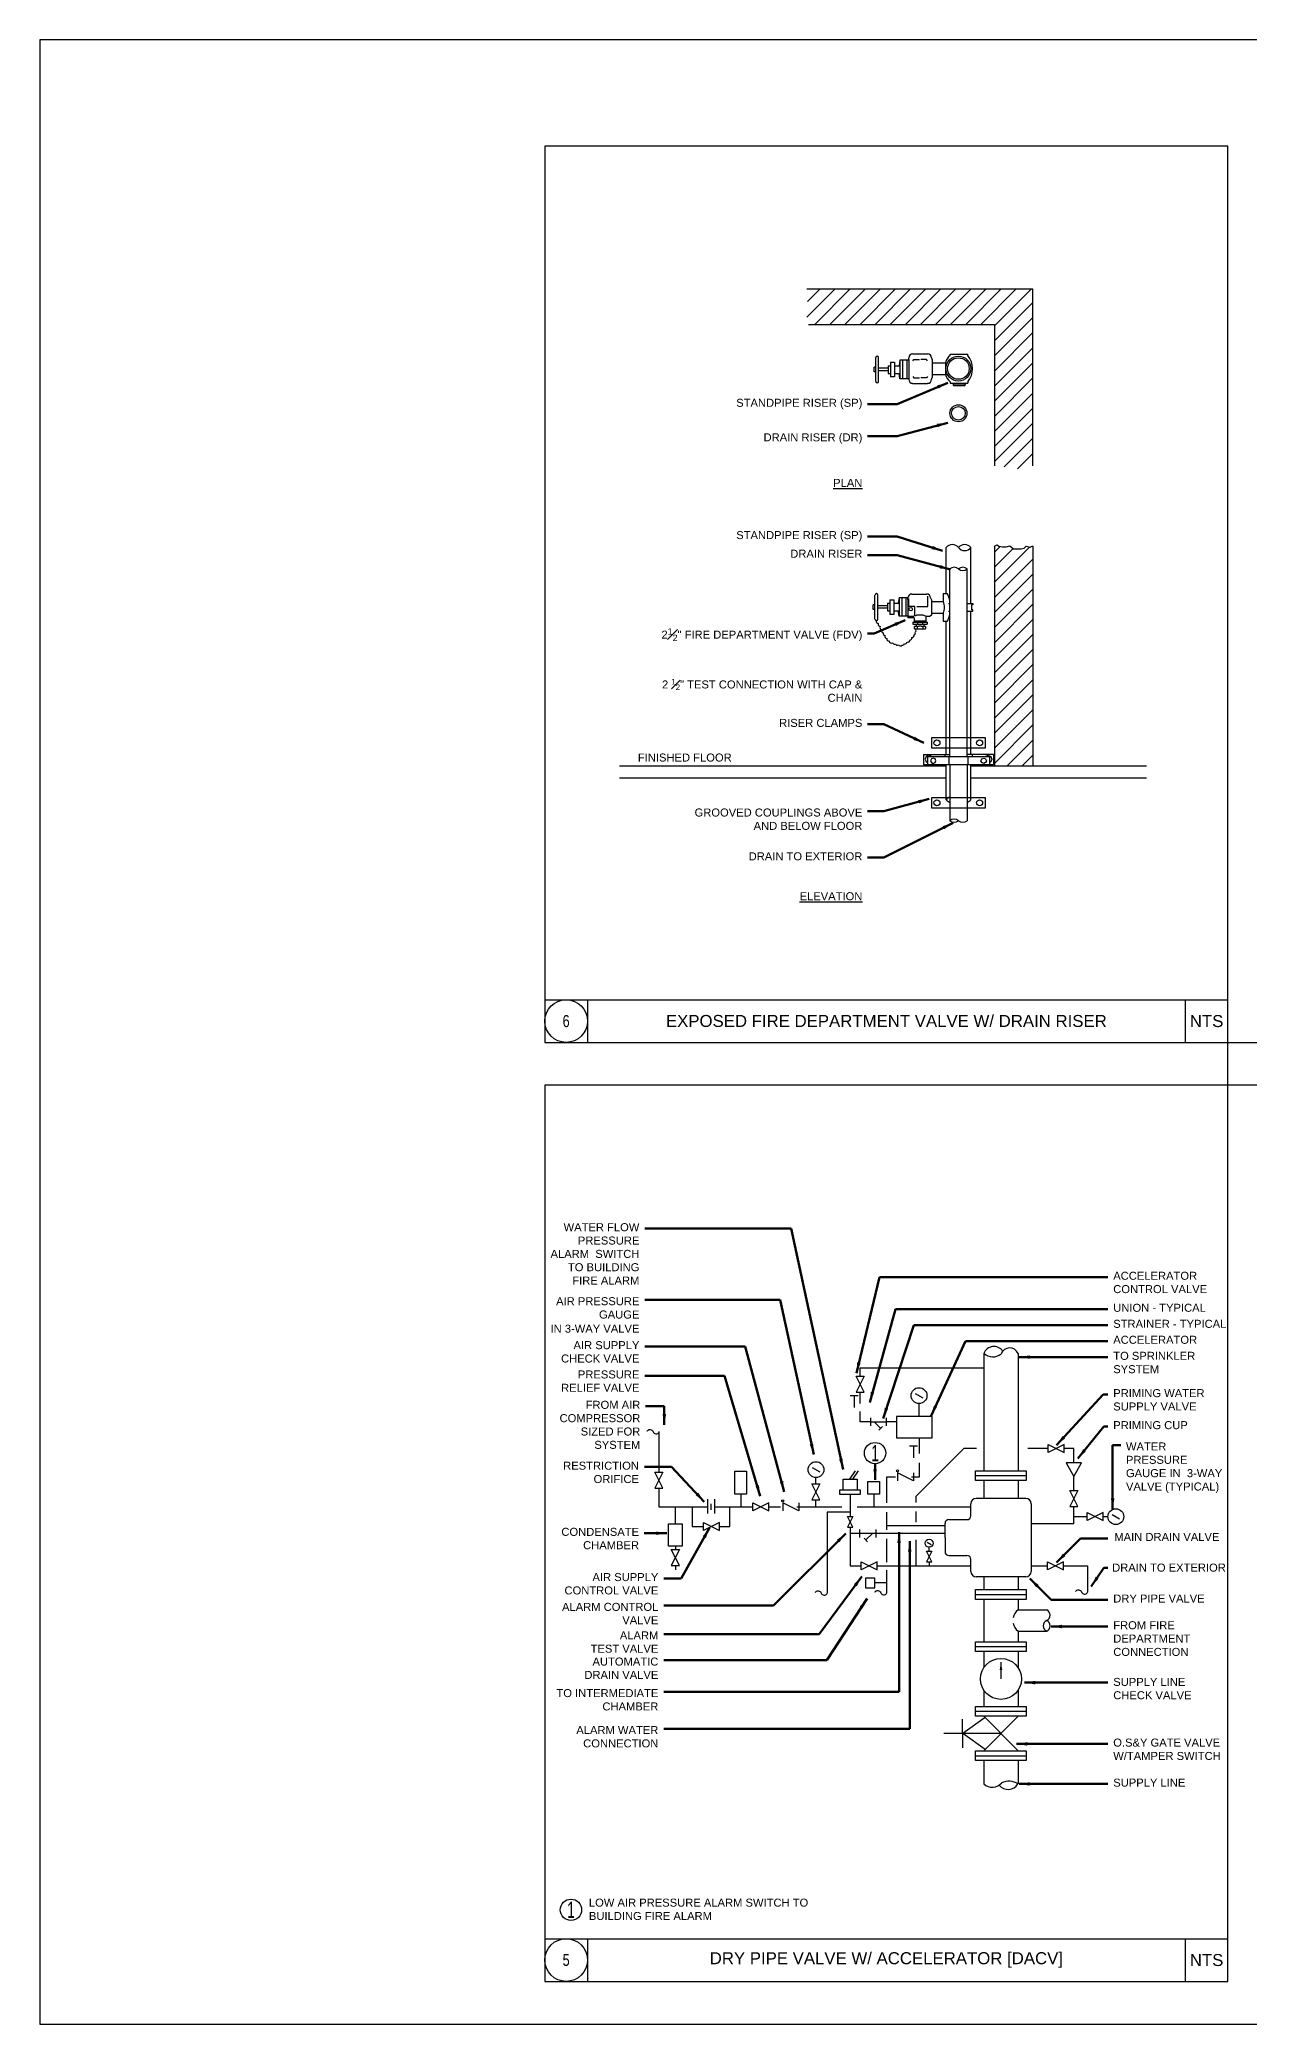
# Model space of a CAD drawing. Extents: x 2014.8 to 2046.4, y 1461.6 to 1484.9.
# Drawn here: x 2014.81 to 2028.98, y 1461.6 to 1484.85 of the extents above; entities that cross this region are included whole.
import ezdxf
from ezdxf.enums import TextEntityAlignment as Align

# ---------------------------------------------------------------- set-up
doc = ezdxf.new("R2010")
doc.units = 0
doc.header["$LTSCALE"] = 0.375
doc.header["$MEASUREMENT"] = 0
for name, color, linetype in [('G-ANNO-TEXT', 70, 'Continuous'), ('G-DETL', 12, 'Continuous'), ('G-DETL @ 1', 12, 'Continuous'), ('G-DETL-BORD', 1, 'Continuous')]:
    doc.layers.add(name, color=color, linetype=linetype)
doc.styles.add('Arial', font='arial.ttf')
doc.styles.add('Arial Narrow', font='ARIALN.TTF')
doc.dimstyles.new('RWS-ANNOTATIVE', dxfattribs={"dimscale": 0, "dimtxt": 0.09375, "dimasz": 0.125, "dimexe": 0.0625, "dimexo": 0.0625, "dimgap": 0.09375, "dimtad": 1, "dimdec": 4, "dimzin": 3, "dimdsep": 46, "dimlunit": 4, "dimtxsty": 'Arial', "dimblk": 'OBLIQUE', "dimcen": 0.09375, "dimdle": 0.0625, "dimclrd": 256, "dimclre": 256, "dimclrt": 256, "dimadec": 4, "dimazin": 0, "dimtfac": 0.8, "dimtdec": 4, "dimtix": 1, "dimtofl": 0, "dimtmove": 1, "dimatfit": 0, "dimfxl": 1, "dimfrac": 1, "dimtolj": 1, "dimtzin": 0, "dimlwd": -1, "dimlwe": -1, "dimarcsym": 0})

# ---------------------------------------------------------------- blocks, each defined once
blk = doc.blocks.new('ARW2')
blk.add_solid([(0.09, -0.015), (0.09, 0.015), (0, 0)])
blk = doc.blocks.new('_Oblique')
at = {"color": 0, "linetype": 'ByBlock', "lineweight": -2}
blk.add_line((-0.5, -0.5), (0.5, 0.5), dxfattribs=at)
blk = doc.blocks.new('*U74')
blk.add_circle((0, 0.123), 0.0625)
at = {"style": 'Arial'}
blk.add_attdef('X', text='', height=0.0781, dxfattribs=at).set_placement((0, 0.123), align=Align.MIDDLE_CENTER)
at = {"style": 'Arial', "flags": 5}
blk.add_attdef('XXX', (0.101, 0.048), '', height=0.0781, dxfattribs=at)
blk = doc.blocks.new('*U76')
at = {"linetype": 'Continuous'}
blk.add_lwpolyline([(-0.03125, 0.0625), (0.03125, 0.0625), (-0.03125, -0.0625), (0.03125, -0.0625), (-0.03125, 0.0625)], dxfattribs=at)
blk = doc.blocks.new('*U77')
at = {"linetype": 'Continuous'}
blk.add_lwpolyline([(-0.0625, -0.03125), (-0.0625, 0.03125), (0.0625, -0.03125), (0.0625, 0.03125), (-0.0625, -0.03125)], dxfattribs=at)
blk = doc.blocks.new('CHECK VALVE')
blk.add_lwpolyline([(0.125, 0.062, 0, 0.0179, 0), (0.071, 0.062, 0, 0, 0), (0.067, 0.062, 0, 0, 0), (0, 0.062, 0, 0, 0)], format="xyseb")
blk.add_lwpolyline([(0.125, 0.031), (0.125, -0.031), (0, 0.031), (0, -0.031)])
blk.add_circle((0, 0.047), 0.00781)
blk = doc.blocks.new('*U79')
for p, q in [((-0.062, 0.031), (-0.062, -0.031)), ((-0.062, 0), (0.062, 0)), ((-0.035, 0), (0.016, -0.05)), ((0.062, -0.031), (0.062, 0.031)), ((0.003, -0.064), (0.03, -0.037))]:
    blk.add_line(p, q)
blk = doc.blocks.new('PIPE-PLAN')
at = {"color": 0}
for p, q in [((-0.09375, -0.03125), (-0.09375, 0.03125)), ((-0.09375, 0), (0, 0))]:
    blk.add_line(p, q, dxfattribs=at)
blk = doc.blocks.new('*U81')
blk.add_line((-0.044, 0.026), (0.044, -0.026))
blk.add_circle((0, 0), 0.0928)
blk.add_solid([(-0.008, -0.004), (-0.001, 0.009), (-0.044, 0.026)])
blk = doc.blocks.new('continuation')
blk.add_lwpolyline([(-0.003, -0.035, -0.625102), (0, 0, 0.625102), (0.003, 0.035)], format="xyb")

msp = doc.modelspace()

# ---------------------------------------------------------------- hatches: boundary and pattern name
at = {"layer": 'G-DETL'}
h = msp.add_hatch(dxfattribs=at)
h.set_pattern_fill('ANSI31')
h.set_pattern_definition([(45, (2020.72807, 1473.58144), (-0.0883883, 0.0883883), [])])
h.paths.add_polyline_path([(2026.444, 1481.928), (2023.796, 1481.928), (2023.794, 1481.895), (2023.819, 1481.835), (2023.793, 1481.79), (2023.839, 1481.773), (2023.839, 1481.711), (2023.793, 1481.666), (2023.793, 1481.603), (2023.817, 1481.557), (2023.817, 1481.516), (2025.994, 1481.516), (2025.994, 1479.857), (2026.026, 1479.871), (2026.047, 1479.857), (2026.089, 1479.846), (2026.13, 1479.846), (2026.175, 1479.858), (2026.218, 1479.824), (2026.306, 1479.824), (2026.341, 1479.833), (2026.364, 1479.856), (2026.413, 1479.838), (2026.442, 1479.846), (2026.444, 1479.857)])
h.paths.add_polyline_path([(2026.444, 1478.919), (2026.436, 1478.919), (2026.413, 1478.907), (2026.364, 1478.918), (2026.341, 1478.895), (2026.306, 1478.886), (2026.218, 1478.886), (2026.175, 1478.92), (2026.13, 1478.908), (2026.089, 1478.908), (2026.047, 1478.919), (2026.026, 1478.932), (2025.994, 1478.919), (2025.994, 1476.343), (2026.444, 1476.343)])

# ---------------------------------------------------------------- linework, layer by layer
at = {"layer": 'DEFPOINTS'}
for points in [[(2014.814, 1461.601), (2046.439, 1461.601), (2046.439, 1484.851), (2014.814, 1484.851)], [(2029.228, 1472.604), (2028.728, 1472.604), (2028.728, 1473.104), (2029.228, 1473.104)]]:
    msp.add_lwpolyline(points, close=True, dxfattribs=at)
msp.add_lwpolyline([(2025.994, 1478.919), (2026.026, 1478.932), (2026.047, 1478.919), (2026.089, 1478.908), (2026.13, 1478.908), (2026.175, 1478.92), (2026.218, 1478.886), (2026.306, 1478.886), (2026.341, 1478.895), (2026.364, 1478.918), (2026.413, 1478.907), (2026.436, 1478.919), (2026.444, 1478.919)], dxfattribs=at)
at = {"layer": 'G-DETL'}
for p, q in [((2026.444, 1481.928), (2023.796, 1481.928)), ((2026.444, 1479.857), (2026.444, 1481.928)), ((2023.817, 1481.516), (2025.994, 1481.516)), ((2025.994, 1481.516), (2025.994, 1479.857)), ((2024.605, 1480.846), (2024.605, 1481.127)), ((2024.638, 1480.846), (2024.638, 1481.127)), ((2024.75, 1481.031), (2024.75, 1480.941)), ((2024.75, 1481.031), (2024.777, 1481.031)), ((2024.777, 1481.072), (2024.824, 1481.072)), ((2024.777, 1481.072), (2024.777, 1480.901)), ((2024.824, 1481.072), (2024.824, 1480.901)), ((2024.824, 1481.031), (2024.887, 1481.031)), ((2024.887, 1481.097), (2024.877, 1481.031)), ((2024.989, 1481.097), (2024.887, 1481.097)), ((2024.887, 1481.097), (2024.887, 1480.879)), ((2024.919, 1481.097), (2024.919, 1480.879)), ((2024.966, 1481.097), (2024.966, 1480.879)), ((2024.99, 1481.106), (2024.99, 1481.124)), ((2024.99, 1481.106), (2024.99, 1480.871)), ((2025.036, 1481.17), (2025.211, 1481.17)), ((2025.039, 1481.09), (2025.048, 1481.106)), ((2025.048, 1481.106), (2025.117, 1481.106)), ((2025.199, 1481.106), (2025.131, 1481.106)), ((2025.209, 1481.09), (2025.199, 1481.106)), ((2025.257, 1481.124), (2025.265, 1481.102)), ((2025.265, 1481.102), (2025.265, 1480.893)), ((2025.265, 1481.065), (2025.419, 1481.065)), ((2025.419, 1481.065), (2025.419, 1480.93)), ((2025.476, 1481.152), (2025.476, 1481.167)), ((2025.476, 1481.167), (2025.682, 1481.167)), ((2025.682, 1481.152), (2025.682, 1481.167)), ((2024.605, 1481.014), (2024.585, 1481.014)), ((2024.585, 1480.96), (2024.585, 1481.014)), ((2024.605, 1480.96), (2024.585, 1480.96)), ((2024.75, 1481.001), (2024.638, 1481.001)), ((2024.75, 1480.972), (2024.638, 1480.972)), ((2024.75, 1480.941), (2024.777, 1480.941)), ((2024.824, 1480.901), (2024.777, 1480.901)), ((2024.824, 1480.941), (2024.887, 1480.941)), ((2024.887, 1480.879), (2024.877, 1480.941)), ((2024.989, 1480.879), (2024.887, 1480.879)), ((2025.036, 1480.825), (2025.211, 1480.825)), ((2025.039, 1480.905), (2025.048, 1480.889)), ((2025.048, 1480.889), (2025.117, 1480.889)), ((2025.199, 1480.889), (2025.131, 1480.889)), ((2025.209, 1480.905), (2025.199, 1480.889)), ((2025.257, 1480.871), (2025.265, 1480.893)), ((2025.265, 1480.93), (2025.419, 1480.93)), ((2025.476, 1480.843), (2025.476, 1480.828)), ((2025.476, 1480.828), (2025.682, 1480.828)), ((2025.66, 1480.814), (2025.505, 1480.814)), ((2025.514, 1480.8), (2025.514, 1480.828)), ((2025.514, 1480.8), (2025.652, 1480.8)), ((2025.652, 1480.8), (2025.652, 1480.828)), ((2025.682, 1480.843), (2025.682, 1480.828)), ((2025.428, 1478.361), (2025.428, 1478.9)), ((2025.717, 1478.245), (2025.717, 1478.9)), ((2025.994, 1478.919), (2025.994, 1476.343)), ((2026.444, 1478.919), (2026.444, 1476.343)), ((2025.472, 1476.449), (2025.472, 1478.651)), ((2025.673, 1476.449), (2025.673, 1478.651)), ((2024.595, 1478.064), (2024.595, 1478.345)), ((2024.629, 1478.064), (2024.629, 1478.345)), ((2024.74, 1478.249), (2024.767, 1478.249)), ((2024.74, 1478.249), (2024.74, 1478.159)), ((2024.767, 1478.29), (2024.767, 1478.118)), ((2024.767, 1478.29), (2024.815, 1478.29)), ((2024.815, 1478.29), (2024.815, 1478.118)), ((2024.815, 1478.249), (2024.878, 1478.249)), ((2024.878, 1478.314), (2024.868, 1478.249)), ((2024.878, 1478.316), (2024.878, 1478.097)), ((2024.98, 1478.314), (2024.878, 1478.314)), ((2024.91, 1478.316), (2024.91, 1478.097)), ((2024.957, 1478.316), (2024.957, 1478.097)), ((2024.98, 1478.294), (2024.98, 1478.311)), ((2024.98, 1478.294), (2024.98, 1478.076)), ((2024.986, 1478.303), (2024.986, 1478.211)), ((2025.026, 1478.357), (2025.2, 1478.357)), ((2025.215, 1478.21), (2025.215, 1478.333)), ((2025.246, 1478.311), (2025.255, 1478.289)), ((2025.255, 1478.289), (2025.255, 1478.111)), ((2025.255, 1478.268), (2025.393, 1478.268)), ((2025.393, 1478.361), (2025.393, 1478.268)), ((2025.393, 1478.361), (2025.445, 1478.361)), ((2025.454, 1478.245), (2025.472, 1478.245)), ((2025.673, 1478.245), (2025.739, 1478.245)), ((2025.739, 1478.245), (2025.739, 1478.232)), ((2024.575, 1478.177), (2024.575, 1478.231)), ((2024.595, 1478.231), (2024.575, 1478.231)), ((2024.595, 1478.177), (2024.575, 1478.177)), ((2024.74, 1478.219), (2024.629, 1478.219)), ((2024.74, 1478.19), (2024.629, 1478.19)), ((2024.74, 1478.159), (2024.767, 1478.159)), ((2024.815, 1478.118), (2024.767, 1478.118)), ((2024.815, 1478.159), (2024.878, 1478.159)), ((2024.878, 1478.097), (2024.868, 1478.159)), ((2024.98, 1478.097), (2024.878, 1478.097)), ((2025.053, 1478.076), (2024.98, 1478.076)), ((2025.063, 1478.211), (2024.986, 1478.211)), ((2024.986, 1478.097), (2025.051, 1478.097)), ((2025.04, 1478.027), (2025.205, 1478.027)), ((2025.04, 1478.027), (2025.04, 1478.002)), ((2025.053, 1478.076), (2025.053, 1478.027)), ((2025.053, 1478.044), (2025.192, 1478.044)), ((2025.063, 1478.101), (2025.063, 1478.211)), ((2025.085, 1478.21), (2025.215, 1478.21)), ((2025.094, 1478.027), (2025.094, 1478.002)), ((2025.151, 1478.027), (2025.151, 1478.002)), ((2025.192, 1478.096), (2025.192, 1478.027)), ((2025.192, 1478.096), (2025.243, 1478.096)), ((2025.205, 1478.027), (2025.205, 1478.002)), ((2025.255, 1478.111), (2025.243, 1478.096)), ((2025.255, 1478.132), (2025.393, 1478.132)), ((2025.393, 1478.132), (2025.393, 1478.04)), ((2025.393, 1478.04), (2025.445, 1478.04)), ((2025.428, 1476.478), (2025.428, 1478.04)), ((2025.454, 1478.156), (2025.472, 1478.156)), ((2025.673, 1478.156), (2025.739, 1478.156)), ((2025.717, 1476.478), (2025.717, 1478.156)), ((2025.739, 1478.232), (2025.727, 1478.232)), ((2025.727, 1478.232), (2025.727, 1478.171)), ((2025.739, 1478.171), (2025.727, 1478.171)), ((2025.739, 1478.156), (2025.739, 1478.171)), ((2025.04, 1478.002), (2025.205, 1478.002)), ((2025.057, 1477.954), (2025.057, 1477.976)), ((2025.181, 1477.947), (2025.064, 1477.947)), ((2025.079, 1478.002), (2025.079, 1477.977)), ((2025.088, 1477.971), (2025.088, 1477.947)), ((2025.157, 1477.971), (2025.157, 1477.947)), ((2025.166, 1478.002), (2025.166, 1477.977)), ((2025.188, 1477.976), (2025.188, 1477.954)), ((2025.162, 1476.478), (2025.162, 1476.359)), ((2025.162, 1476.478), (2025.472, 1476.478)), ((2025.936, 1476.449), (2025.209, 1476.449)), ((2025.209, 1476.449), (2025.209, 1476.359)), ((2025.414, 1476.478), (2025.414, 1476.449)), ((2025.461, 1476.449), (2025.461, 1476.359)), ((2025.983, 1476.478), (2025.673, 1476.478)), ((2025.684, 1476.449), (2025.684, 1476.359)), ((2025.731, 1476.478), (2025.731, 1476.449)), ((2025.936, 1476.449), (2025.936, 1476.359)), ((2025.983, 1476.478), (2025.983, 1476.359)), ((2021.605, 1476.343), (2025.428, 1476.343)), ((2021.605, 1476.205), (2025.428, 1476.205)), ((2025.162, 1476.359), (2025.983, 1476.359)), ((2025.428, 1475.947), (2025.428, 1476.359)), ((2025.472, 1476.359), (2025.472, 1475.701)), ((2025.673, 1476.359), (2025.673, 1475.701)), ((2025.717, 1475.947), (2025.717, 1476.359)), ((2025.717, 1476.343), (2027.775, 1476.343)), ((2025.717, 1476.205), (2027.775, 1476.205)), ((2025.87, 1469.461), (2025.87, 1468.086)), ((2026.27, 1469.461), (2026.27, 1468.086)), ((2022.955, 1467.812), (2022.955, 1468.082)), ((2022.955, 1468.082), (2023.09, 1468.082)), ((2023.09, 1468.082), (2023.09, 1467.812)), ((2024.299, 1467.988), (2024.365, 1468.085)), ((2024.337, 1467.988), (2024.403, 1468.085)), ((2025.772, 1468.086), (2026.367, 1468.086)), ((2025.772, 1467.971), (2025.772, 1468.086)), ((2025.772, 1468.029), (2026.367, 1468.029)), ((2026.367, 1468.086), (2026.367, 1467.971)), ((2022.065, 1467.883), (2022.065, 1467.663)), ((2023.09, 1467.812), (2022.955, 1467.812)), ((2024.183, 1467.806), (2024.183, 1467.863)), ((2024.183, 1467.863), (2024.422, 1467.863)), ((2024.422, 1467.806), (2024.183, 1467.806)), ((2024.221, 1467.863), (2024.221, 1467.988)), ((2024.221, 1467.988), (2024.387, 1467.988)), ((2024.387, 1467.988), (2024.387, 1467.863)), ((2024.422, 1467.863), (2024.422, 1467.806)), ((2024.513, 1467.959), (2024.647, 1467.959)), ((2024.513, 1467.812), (2024.513, 1467.959)), ((2024.647, 1467.812), (2024.513, 1467.812)), ((2024.647, 1467.959), (2024.647, 1467.812)), ((2026.367, 1467.971), (2025.772, 1467.971)), ((2025.87, 1467.971), (2025.87, 1467.763)), ((2026.27, 1467.971), (2026.27, 1467.763)), ((2022.065, 1467.663), (2022.635, 1467.663)), ((2022.635, 1467.751), (2022.635, 1467.584)), ((2022.676, 1467.627), (2022.676, 1467.699)), ((2022.716, 1467.751), (2022.716, 1467.584)), ((2025.717, 1467.558), (2025.717, 1467.7)), ((2025.78, 1467.763), (2026.361, 1467.763)), ((2026.423, 1467.7), (2026.423, 1466.905)), ((2022.176, 1467.201), (2022.176, 1467.463)), ((2022.176, 1467.463), (2022.338, 1467.463)), ((2022.338, 1467.463), (2022.338, 1467.201)), ((2025.416, 1467.303), (2025.416, 1467.468)), ((2025.46, 1467.513), (2025.672, 1467.513)), ((2022.338, 1467.201), (2022.176, 1467.201)), ((2025.416, 1467.303), (2025.416, 1467.138)), ((2025.46, 1467.093), (2025.672, 1467.093)), ((2025.717, 1466.905), (2025.717, 1467.048)), ((2026.361, 1466.843), (2025.78, 1466.843)), ((2025.87, 1466.843), (2025.87, 1466.694)), ((2026.27, 1466.843), (2026.27, 1466.694)), ((2025.773, 1466.579), (2025.773, 1466.694)), ((2025.773, 1466.694), (2026.367, 1466.694)), ((2025.773, 1466.636), (2026.367, 1466.636)), ((2026.367, 1466.694), (2026.367, 1466.579)), ((2026.367, 1466.579), (2025.773, 1466.579)), ((2025.87, 1466.579), (2025.87, 1466.083)), ((2026.27, 1466.579), (2026.27, 1466.455)), ((2026.27, 1466.455), (2026.605, 1466.455)), ((2026.27, 1466.207), (2026.605, 1466.207)), ((2026.27, 1466.207), (2026.27, 1466.083)), ((2025.773, 1466.083), (2026.367, 1466.083)), ((2025.773, 1465.969), (2025.773, 1466.083)), ((2025.773, 1466.026), (2026.367, 1466.026)), ((2026.367, 1465.969), (2025.773, 1465.969)), ((2025.87, 1465.969), (2025.87, 1465.781)), ((2026.27, 1465.969), (2026.27, 1465.781)), ((2026.367, 1466.083), (2026.367, 1465.969)), ((2026.07, 1465.843), (2026.07, 1465.647)), ((2025.87, 1465.513), (2025.87, 1465.325)), ((2026.27, 1465.513), (2026.27, 1465.325)), ((2025.773, 1465.211), (2025.773, 1465.325)), ((2025.773, 1465.325), (2026.367, 1465.325)), ((2025.773, 1465.268), (2026.367, 1465.268)), ((2026.367, 1465.325), (2026.367, 1465.211)), ((2026.07, 1465.008), (2025.402, 1465.008)), ((2025.618, 1465.008), (2025.618, 1465.177)), ((2025.618, 1465.008), (2025.618, 1464.838)), ((2025.884, 1465.196), (2025.623, 1465.008)), ((2025.884, 1464.819), (2025.623, 1465.008)), ((2026.367, 1465.211), (2025.773, 1465.211)), ((2026.27, 1464.805), (2025.87, 1465.211)), ((2026.27, 1465.211), (2025.87, 1464.805)), ((2025.773, 1464.69), (2025.773, 1464.805)), ((2025.773, 1464.805), (2026.367, 1464.805)), ((2026.367, 1464.805), (2026.367, 1464.69)), ((2025.773, 1464.747), (2026.367, 1464.747)), ((2026.367, 1464.69), (2025.773, 1464.69)), ((2025.87, 1464.69), (2025.87, 1464.417)), ((2026.27, 1464.69), (2026.27, 1464.417))]:
    msp.add_line(p, q, dxfattribs=at)
for points in [[(2025.492, 1476.55), (2025.259, 1476.55), (2025.259, 1476.675), (2025.492, 1476.675)], [(2025.492, 1476.675), (2025.884, 1476.675), (2025.884, 1476.55), (2025.492, 1476.55)], [(2025.261, 1476.449), (2025.258, 1476.454), (2025.226, 1476.468), (2025.194, 1476.454), (2025.181, 1476.422), (2025.194, 1476.39), (2025.209, 1476.384)], [(2025.884, 1476.449), (2025.887, 1476.454), (2025.919, 1476.468), (2025.951, 1476.454), (2025.964, 1476.422), (2025.951, 1476.39), (2025.936, 1476.384)], [(2025.492, 1475.848), (2025.259, 1475.848), (2025.259, 1475.973), (2025.492, 1475.973)], [(2025.492, 1475.973), (2025.884, 1475.973), (2025.884, 1475.848), (2025.492, 1475.848)], [(2024.422, 1469.292), (2025.87, 1469.292)], [(2024.422, 1469.192), (2024.422, 1469.292)], [(2024.422, 1468.875), (2024.422, 1469.005)], [(2024.422, 1468.658), (2024.422, 1468.781)], [(2025.111, 1468.721), (2025.111, 1468.874)], [(2022.065, 1468.544), (2022.065, 1468.071)], [(2024.543, 1468.658), (2024.422, 1468.658)], [(2024.848, 1468.658), (2024.731, 1468.658)], [(2025.115, 1468.286), (2025.115, 1468.472)], [(2025.075, 1467.786), (2025.636, 1468.347)], [(2025.782, 1468.347), (2025.636, 1468.347)], [(2026.624, 1468.347), (2026.383, 1468.347)], [(2026.925, 1468.177), (2026.925, 1468.347), (2026.811, 1468.347)], [(2023.904, 1467.932), (2023.904, 1468.006)], [(2024.732, 1467.71), (2024.732, 1468.014)], [(2024.732, 1468.014), (2024.836, 1468.014)], [(2025.023, 1468.014), (2025.115, 1468.014), (2025.115, 1468.177)], [(2026.925, 1467.856), (2026.925, 1468.02)], [(2023.023, 1467.812), (2023.023, 1467.663)], [(2024.303, 1467.806), (2024.303, 1467.553)], [(2024.58, 1467.812), (2024.58, 1467.663)], [(2025.075, 1467.786), (2025.075, 1467.714)], [(2022.257, 1467.463), (2022.257, 1467.663)], [(2022.456, 1467.663), (2022.456, 1467.432), (2022.588, 1467.432)], [(2022.716, 1467.663), (2023.166, 1467.663)], [(2022.776, 1467.432), (2022.896, 1467.432), (2022.896, 1467.663)], [(2023.353, 1467.663), (2023.49, 1467.663)], [(2023.678, 1467.663), (2023.904, 1467.663)], [(2023.904, 1467.663), (2023.904, 1467.745)], [(2023.904, 1467.663), (2024.208, 1467.663)], [(2024.034, 1467.601), (2024.034, 1466.653)], [(2024.303, 1467.601), (2024.034, 1467.601)], [(2024.388, 1467.663), (2025.717, 1467.663)], [(2024.732, 1467.395), (2024.732, 1467.6)], [(2025.075, 1467.61), (2025.075, 1467.485)], [(2026.925, 1467.462), (2026.925, 1467.669)], [(2026.925, 1467.548), (2027.082, 1467.548)], [(2027.268, 1467.548), (2027.322, 1467.548)], [(2024.303, 1467.427), (2024.303, 1466.97), (2024.434, 1466.97)], [(2024.419, 1467.35), (2024.303, 1467.35)], [(2025.416, 1467.35), (2024.606, 1467.35)], [(2025.416, 1467.44), (2024.732, 1467.44)], [(2026.925, 1467.462), (2026.423, 1467.462)], [(2022.257, 1467.201), (2022.257, 1467.165)], [(2024.732, 1467.013), (2024.732, 1467.289)], [(2025.075, 1467.278), (2025.075, 1466.97)], [(2025.229, 1467.145), (2025.229, 1467.19)], [(2022.257, 1466.977), (2022.257, 1466.925)], [(2024.622, 1466.97), (2025.717, 1466.97)], [(2024.732, 1466.657), (2024.732, 1466.92)], [(2025.229, 1467.019), (2025.229, 1466.97)], [(2026.435, 1466.97), (2026.616, 1466.97)], [(2026.804, 1466.97), (2027.084, 1466.97), (2027.084, 1466.665)], [(2024.732, 1466.771), (2024.593, 1466.771)]]:
    msp.add_lwpolyline(points, dxfattribs=at)
for points in [[(2025.309, 1476.404), (2025.299, 1476.426), (2025.277, 1476.435), (2025.255, 1476.426), (2025.246, 1476.404), (2025.255, 1476.382), (2025.277, 1476.372), (2025.299, 1476.382)], [(2025.836, 1476.404), (2025.846, 1476.426), (2025.868, 1476.435), (2025.89, 1476.426), (2025.899, 1476.404), (2025.89, 1476.382), (2025.868, 1476.372), (2025.846, 1476.382)], [(2025.263, 1468.721), (2024.848, 1468.721), (2024.848, 1468.472), (2025.263, 1468.472)], [(2026.925, 1468.02), (2027.015, 1468.177), (2026.834, 1468.177)], [(2024.593, 1466.826), (2024.482, 1466.826), (2024.482, 1466.716), (2024.593, 1466.716)]]:
    msp.add_lwpolyline(points, close=True, dxfattribs=at)
for centre, radius in [((2025.572, 1480.998), 0.146), ((2025.572, 1480.998), 0.126), ((2025.572, 1480.474), 0.1), ((2025.572, 1480.474), 0.08), ((2025.014, 1478.179), 0.02), ((2025.321, 1476.613), 0.0352), ((2025.82, 1476.613), 0.0352), ((2025.321, 1475.911), 0.0352), ((2025.82, 1475.911), 0.0352), ((2026.07, 1465.647), 0.24)]:
    msp.add_circle(centre, radius, dxfattribs=at)
for centre, radius, start, end in [((2024.621, 1481.127), 0.0167, 0, 180), ((2025.036, 1481.124), 0.0458, 90, 180), ((2025.211, 1481.124), 0.0458, 0, 90), ((2025.556, 1481.037), 0.14, 125.0178, 168.3287), ((2025.491, 1480.998), 0.246, 321.1516, 38.8484), ((2024.621, 1480.846), 0.0167, 180, 0), ((2025.036, 1480.871), 0.0458, 180, 270), ((2025.211, 1480.871), 0.0458, 270, 0), ((2025.556, 1480.958), 0.14, 191.6713, 234.9822), ((2025.5, 1478.845), 0.0912, 37.7358, 142.2642), ((2025.645, 1478.845), 0.0912, 37.7358, 142.2642), ((2025.645, 1478.956), 0.0912, 217.7358, 322.2642), ((2025.522, 1478.595), 0.0748, 47.9562, 132.0438), ((2025.623, 1478.595), 0.0748, 47.9562, 132.0438), ((2025.623, 1478.706), 0.0748, 227.9562, 312.0438), ((2024.612, 1478.345), 0.0167, 0, 180), ((2025.026, 1478.311), 0.0458, 90, 180), ((2025.2, 1478.311), 0.0458, 0, 90), ((2025.264, 1478.2), 0.146, 332.2424, 27.7576), ((2025.102, 1478.2), 0.378, 12.0206, 25.0987), ((2024.612, 1478.064), 0.0167, 180, 0), ((2024.634, 1478.038), 0.0258, 158.3454, 264.6056), ((2024.657, 1478.003), 0.0266, 160.5675, 266.8277), ((2025.121, 1477.934), 0.177, 66.1766, 113.141), ((2025.102, 1478.2), 0.378, 334.9013, 347.9794), ((2024.679, 1477.963), 0.0272, 149.2558, 255.516), ((2024.694, 1477.927), 0.0238, 156.6218, 262.882), ((2024.712, 1477.895), 0.0226, 158.4847, 264.7449), ((2024.735, 1477.864), 0.0266, 160.5675, 266.8277), ((2024.758, 1477.831), 0.0252, 167.1143, 273.3745), ((2024.789, 1477.812), 0.0297, 190.3114, 296.5716), ((2024.823, 1477.791), 0.022, 197.2212, 303.4814), ((2024.856, 1477.78), 0.022, 197.2212, 303.4814), ((2024.92, 1477.779), 0.0218, 245.1639, 351.4241), ((2024.95, 1477.797), 0.0226, 248.4701, 354.7303), ((2024.98, 1477.819), 0.0254, 252.3999, 358.6601), ((2025.005, 1477.839), 0.0213, 273.1723, 19.4325), ((2025.026, 1477.874), 0.0273, 266.2606, 12.5208), ((2025.047, 1477.899), 0.0206, 285.8269, 32.0871), ((2025.066, 1477.948), 0.0289, 104.2875, 108.4637), ((2025.064, 1477.954), 0.00688, 180, 270), ((2025.07, 1477.935), 0.0422, 90, 104.2875), ((2025.057, 1477.987), 0.0115, 297.3778, 314.8457), ((2025.054, 1477.93), 0.0224, 299.2731, 45.5333), ((2025.07, 1477.935), 0.0422, 77.2771, 90), ((2025.071, 1477.944), 0.0331, 60.6117, 75.5193), ((2025.086, 1477.971), 0.0026, 0, 60.6117), ((2025.091, 1477.971), 0.0026, 119.3883, 180), ((2025.106, 1477.944), 0.0331, 103.1314, 119.3883), ((2025.116, 1477.901), 0.0772, 95.5194, 103.1314), ((2025.123, 1477.832), 0.147, 90, 95.5194), ((2025.123, 1477.832), 0.147, 84.4806, 90), ((2025.129, 1477.901), 0.0772, 76.8686, 84.4806), ((2025.139, 1477.944), 0.0331, 60.6117, 76.8686), ((2025.154, 1477.971), 0.0026, 0, 60.6117), ((2025.16, 1477.971), 0.0026, 119.3883, 180), ((2025.175, 1477.944), 0.0331, 104.4807, 119.3883), ((2025.176, 1477.935), 0.0422, 90, 102.7229), ((2025.176, 1477.935), 0.0422, 75.7125, 90), ((2025.188, 1477.987), 0.0115, 225.1543, 242.6222), ((2025.181, 1477.954), 0.00688, 270, 0), ((2025.179, 1477.948), 0.0289, 71.5363, 75.7125), ((2024.891, 1477.776), 0.0266, 213.691, 319.9512), ((2025.5, 1475.891), 0.0912, 107.9718, 142.2642), ((2025.5, 1476.003), 0.0912, 217.7358, 252.0282), ((2025.645, 1476.003), 0.0912, 287.9718, 322.2642), ((2025.522, 1475.646), 0.0748, 47.9562, 132.0438), ((2025.522, 1475.757), 0.0748, 227.9562, 312.0438), ((2025.623, 1475.757), 0.0748, 227.9562, 312.0438), ((2025.987, 1469.415), 0.126, 35.1429, 158.5018), ((2025.973, 1469.569), 0.149, 226.1626, 311.3288), ((2026.172, 1469.418), 0.107, 23.8306, 158.7225), ((2025.672, 1467.558), 0.0449, 270, 0), ((2025.78, 1467.7), 0.0625, 90, 180), ((2026.361, 1467.7), 0.0625, 0, 90), ((2025.46, 1467.468), 0.0449, 90, 180), ((2025.46, 1467.138), 0.0449, 180, 270), ((2025.672, 1467.048), 0.0449, 0, 90), ((2025.78, 1466.905), 0.0625, 180, 270), ((2026.361, 1466.905), 0.0625, 270, 0), ((2026.368, 1466.331), 0.158, 128.3237, 168.6153), ((2026.58, 1466.393), 0.0669, 292.2528, 67.7472), ((2026.368, 1466.331), 0.158, 191.3847, 231.6763), ((2026.631, 1466.269), 0.0669, 112.2528, 247.7472), ((2026.58, 1466.269), 0.0669, 292.2528, 67.7472), ((2025.969, 1464.523), 0.144, 226.9943, 319.5094), ((2026.153, 1464.491), 0.138, 220.0868, 327.6254), ((2026.163, 1464.25), 0.199, 57.5714, 115.3772)]:
    msp.add_arc(centre, radius, start, end, dxfattribs=at)
at = {"layer": 'G-DETL-BORD'}
for p, q in [((2020.728, 1473.604), (2028.728, 1473.604)), ((2021.228, 1473.604), (2021.228, 1473.104)), ((2028.228, 1473.604), (2028.228, 1473.104)), ((2020.728, 1462.604), (2028.728, 1462.604)), ((2021.228, 1462.604), (2021.228, 1462.104)), ((2028.228, 1462.604), (2028.228, 1462.104))]:
    msp.add_line(p, q, dxfattribs=at)
for points in [[(2020.728, 1473.104), (2028.728, 1473.104), (2028.728, 1483.604), (2020.728, 1483.604)], [(2020.728, 1462.104), (2028.728, 1462.104), (2028.728, 1472.604), (2020.728, 1472.604)]]:
    msp.add_lwpolyline(points, close=True, dxfattribs=at)
for centre in [(2020.978, 1473.354), (2020.978, 1462.354)]:
    msp.add_circle(centre, 0.25, dxfattribs=at)

# ---------------------------------------------------------------- block references
at = {"layer": 'G-ANNO-TEXT'}
ref = msp.add_blockref('*U74', (2024.596, 1468.046), dxfattribs=dict(at, xscale=2, yscale=2, zscale=2))
ref.add_attrib('X', '1', dxfattribs={"layer": '0', "height": 0.188, "style": 'Arial Narrow', "width": 0.75}).set_placement((2024.596, 1468.292), align=Align.MIDDLE_CENTER)
ref = msp.add_blockref('*U74', (2021.035, 1462.696), dxfattribs=dict(at, xscale=2, yscale=2, zscale=2))
ref.add_attrib('X', '1', dxfattribs={"layer": '0', "height": 0.188, "style": 'Arial Narrow', "width": 0.75}).set_placement((2021.035, 1462.942), align=Align.MIDDLE_CENTER)
at = {"layer": 'G-DETL'}
for name, p, xscale, yscale, zscale in [('*U76', (2024.422, 1469.099), 1.5, 1.5, 1.5), ('*U79', (2024.637, 1468.658), 1.5, 1.5, 1.5), ('*U77', (2026.717, 1468.347), 1.5, 1.5, 1.5), ('*U76', (2022.065, 1467.977), 1.5, 1.5, 1.5), ('CHECK VALVE', (2024.86, 1468.014), 1.5, 1.5, 1.5), ('*U76', (2023.904, 1467.839), 1.5, 1.5, 1.5), ('*U76', (2026.925, 1467.762), 1.5, 1.5, 1.5), ('*U77', (2023.26, 1467.663), 1.5, 1.5, 1.5), ('CHECK VALVE', (2023.514, 1467.663), 1.5, 1.5, 1.5), ('*U77', (2027.175, 1467.548), 1.5, 1.5, 1.5), ('*U77', (2022.682, 1467.432), 1.5, 1.5, 1.5), ('*U79', (2024.512, 1467.35), -1.5, 1.5, 1.5), ('*U76', (2022.257, 1467.071), 1.5, 1.5, 1.5), ('*U81', (2025.229, 1467.236), 0.5, 0.5, 0.5), ('*U77', (2024.528, 1466.97), 1.5, 1.5, 1.5), ('*U77', (2026.71, 1466.97), 1.5, 1.5, 1.5)]:
    msp.add_blockref(name, p, dxfattribs=dict(at, xscale=xscale, yscale=yscale, zscale=zscale))
at = {"layer": 'G-DETL', "xscale": 1.5, "yscale": 1.5, "zscale": 1.5, "rotation": 270}
for p in [(2024.352, 1468.828), (2025.045, 1468.239)]:
    msp.add_blockref('PIPE-PLAN', p, dxfattribs=at)
at = {"layer": 'G-DETL'}
for name, p in [('*U81', (2025.111, 1468.966)), ('*U81', (2023.904, 1468.099)), ('*U76', (2024.303, 1467.489)), ('*U81', (2027.415, 1467.548)), ('*U76', (2025.229, 1467.081))]:
    msp.add_blockref(name, p, dxfattribs=at)
at = {"layer": 'G-DETL', "rotation": 270}
msp.add_blockref('ARW2', (2026.07, 1465.843), dxfattribs=at)
at = {"layer": 'G-DETL @ 1', "xscale": 2, "yscale": 2, "zscale": 2, "rotation": 270}
for p in [(2021.996, 1468.544), (2023.965, 1466.653), (2024.662, 1466.657), (2027.014, 1466.665)]:
    msp.add_blockref('continuation', p, dxfattribs=at)

# ---------------------------------------------------------------- texts
at = {"layer": 'G-ANNO-TEXT', "style": 'Arial'}
for s, insert, char_height, width, attachment_point in [('STANDPIPE RISER (SP)', (2024.447, 1480.644), 0.09375, 2.13361, 3), ('\\A1;DRAIN RISER (DR)', (2024.447, 1480.239), 0.09375, 2.70605, 3), ('{\\LPLAN}', (2024.447, 1479.706), 0.0938, 0.21036, 3), ('STANDPIPE RISER (SP)', (2024.447, 1479.094), 0.09375, 1.73485, 3), ('DRAIN RISER', (2024.447, 1478.876), 0.09375, 1.32596, 3), ('\\A1;2{\\H0.8x;\\S1#2;\\H1.25x;" FIRE DEPARTMENT VALVE (FDV)}', (2024.447, 1477.956), 0.09375, 3.01263, 3), ('\\A1;2 {\\H0.7x;\\S1#2;}" TEST CONNECTION WITH CAP & CHAIN', (2024.447, 1477.363), 0.09375, 2.56285, 3), ('RISER CLAMPS', (2024.447, 1476.894), 0.09375, 1.34641, 3), ('FINISHED FLOOR', (2022.917, 1476.488), 0.09375, 1.71824, 3), ('GROOVED COUPLINGS ABOVE AND BELOW FLOOR', (2024.447, 1475.844), 0.09375, 2.00969, 3), ('DRAIN TO EXTERIOR', (2024.447, 1475.331), 0.09375, 1.71615, 3), ('{\\LELEVATION}', (2024.447, 1474.863), 0.09375, 0.45209, 3), ('EXPOSED FIRE DEPARTMENT VALVE W/ DRAIN RISER', (2024.728, 1473.354), 0.14062, 7.15063, 5), ('NTS', (2028.478, 1473.353), 0.1406, 0.00168, 5), ('WATER FLOW PRESSURE ALARM  SWITCH TO BUILDING FIRE ALARM', (2021.836, 1470.986), 0.09375, 1.04708, 3), ('ACCELERATOR CONTROL VALVE', (2027.385, 1470.417), 0.09375, 1.18946, 1), ('AIR PRESSURE GAUGE', (2021.836, 1470.119), 0.09375, 1.11025, 3), ('UNION - TYPICAL', (2027.385, 1470.042), 0.09375, 2.8105, 1), ('IN 3-WAY VALVE', (2021.836, 1469.797), 0.09375, 2.12615, 3), ('ACCELERATOR', (2027.385, 1469.667), 0.09375, 1.24285, 1), ('STRAINER - TYPICAL', (2027.385, 1469.854), 0.09375, 2.64254, 1), ('AIR SUPPLY CHECK VALVE', (2021.836, 1469.604), 0.09375, 1.0826, 3), ('TO SPRINKLER SYSTEM', (2027.385, 1469.479), 0.09375, 0.99816, 1), ('PRESSURE RELIEF VALVE', (2021.836, 1469.261), 0.09375, 1.06089, 3), ('PRIMING WATER SUPPLY VALVE', (2027.385, 1469.042), 0.09375, 1.08395, 1), ('FROM AIR COMPRESSOR SIZED FOR SYSTEM', (2021.847, 1468.905), 0.09375, 1.21135, 3), ('PRIMING CUP', (2027.385, 1468.667), 0.09375, 1.4808, 1), ('WATER  PRESSURE GAUGE IN  3-WAY VALVE (TYPICAL)', (2027.534, 1468.417), 0.09375, 1.14558, 1), ('RESTRICTION ORIFICE', (2021.831, 1468.192), 0.09375, 0.73722, 3), ('CONDENSATE CHAMBER', (2021.832, 1467.417), 0.09375, 1.03125, 3), ('MAIN DRAIN VALVE', (2027.398, 1467.357), 0.09375, 2.21618, 1), ('AIR SUPPLY CONTROL VALVE', (2022.058, 1466.887), 0.09375, 1.19092, 3), ('DRY PIPE VALVE', (2027.385, 1466.636), 0.09375, 1.9289, 1), ('ALARM CONTROL VALVE', (2022.058, 1466.538), 0.09375, 1.14252, 3), ('ALARM TEST VALVE', (2022.058, 1466.204), 0.09375, 0.79228, 3), ('FROM FIRE DEPARTMENT CONNECTION', (2027.385, 1466.323), 0.09375, 1.10449, 1), ('AUTOMATIC DRAIN VALVE', (2022.058, 1465.897), 0.09375, 0.96994, 3), ('TO INTERMEDIATE CHAMBER', (2022.058, 1465.528), 0.09375, 1.19911, 3), ('SUPPLY LINE CHECK VALVE', (2027.385, 1465.659), 0.09375, 0.93832, 1), ('ALARM WATER CONNECTION', (2022.058, 1465.095), 0.09375, 1.29335, 3), ('O.S&Y GATE VALVE W/TAMPER SWITCH', (2027.385, 1464.948), 0.09375, 1.37382, 1), ('SUPPLY LINE', (2027.385, 1464.479), 0.09375, 1.59228, 1), ('LOW AIR PRESSURE ALARM SWITCH TO BUILDING FIRE ALARM', (2021.245, 1463.073), 0.09375, 3.05495, 1), ('DRY PIPE VALVE W/ ACCELERATOR [DACV]', (2024.728, 1462.354), 0.14062, 7.33323, 5), ('NTS', (2028.478, 1462.353), 0.1406, 0.00168, 5)]:
    msp.add_mtext(s, dxfattribs=dict(at, insert=insert, char_height=char_height, width=width, attachment_point=attachment_point))
at = {"layer": 'G-ANNO-TEXT', "insert": (2027.372, 1466.998), "char_height": 0.09375, "attachment_point": 1, "style": 'Arial'}
msp.add_mtext_dynamic_manual_height_columns('DRAIN TO EXTERIOR', width=2.76722, gutter_width=0.469, heights=[0], dxfattribs=at)
at = {"layer": 'G-ANNO-TEXT', "style": 'Arial', "width": 0.75}
for tag, p in [('6', (2020.978, 1473.354)), ('5', (2020.978, 1462.354))]:
    msp.add_attdef(tag, text='', height=0.141, dxfattribs=at).set_placement(p, align=Align.MIDDLE)

# ---------------------------------------------------------------- leaders
at = {"layer": 'G-ANNO-TEXT'}
for points in [[(2025.447, 1480.831), (2024.853, 1480.581), (2024.509, 1480.581)], [(2025.447, 1480.363), (2024.853, 1480.208), (2024.509, 1480.208)], [(2025.384, 1478.863), (2024.853, 1479.032), (2024.509, 1479.032)], [(2025.478, 1478.644), (2024.853, 1478.813), (2024.509, 1478.813)], [(2024.947, 1478.05), (2024.584, 1477.894), (2024.509, 1477.894)], [(2025.166, 1476.613), (2024.697, 1476.831), (2024.509, 1476.831)], [(2025.228, 1475.956), (2024.697, 1475.812), (2024.509, 1475.812)], [(2025.509, 1475.675), (2024.697, 1475.269), (2024.509, 1475.269)], [(2024.221, 1468.101), (2023.614, 1470.923), (2021.899, 1470.923)], [(2024.377, 1469.229), (2024.648, 1470.354), (2027.322, 1470.354)], [(2023.877, 1468.276), (2023.485, 1470.088), (2021.899, 1470.088)], [(2024.533, 1468.886), (2024.835, 1469.979), (2027.322, 1469.979)], [(2024.69, 1468.698), (2025.05, 1469.792), (2027.322, 1469.792)], [(2023.533, 1467.838), (2023.076, 1469.542), (2021.899, 1469.542)], [(2025.252, 1468.729), (2025.653, 1469.604), (2027.322, 1469.604)], [(2026.283, 1469.417), (2026.69, 1469.417), (2027.322, 1469.417)], [(2023.252, 1467.789), (2022.832, 1469.199), (2021.899, 1469.199)], [(2026.721, 1468.386), (2027.267, 1468.979), (2027.322, 1468.979)], [(2022.128, 1468.624), (2022.128, 1468.842), (2021.909, 1468.842)], [(2026.971, 1468.229), (2027.273, 1468.604), (2027.322, 1468.604)], [(2027.378, 1467.636), (2027.378, 1468.386), (2027.472, 1468.386)], [(2022.596, 1467.723), (2022.213, 1468.13), (2021.894, 1468.13)], [(2024.596, 1467.979), (2024.596, 1468.167)], [(2022.158, 1467.354), (2021.893, 1467.354), (2021.976, 1467.354)], [(2022.658, 1467.418), (2022.326, 1466.824), (2022.121, 1466.824)], [(2024.877, 1467.366), (2024.877, 1465.497), (2022.121, 1465.497)], [(2024.252, 1467.351), (2023.408, 1466.507), (2022.121, 1466.507)], [(2025.002, 1467.261), (2025.002, 1465.063), (2022.121, 1465.063)], [(2026.721, 1467.011), (2027.002, 1467.292), (2027.322, 1467.292)], [(2024.44, 1466.845), (2023.94, 1466.173), (2022.121, 1466.173)], [(2027.127, 1466.729), (2027.273, 1466.948), (2027.322, 1466.948)], [(2026.408, 1466.823), (2026.658, 1466.573), (2027.322, 1466.573)], [(2024.502, 1466.59), (2024.033, 1465.866), (2022.121, 1465.866)], [(2026.658, 1466.261), (2027.065, 1466.261), (2027.322, 1466.261)], [(2026.346, 1465.604), (2026.783, 1465.604), (2027.322, 1465.604)], [(2026.252, 1464.886), (2026.908, 1464.886), (2027.322, 1464.886)], [(2026.283, 1464.417), (2026.908, 1464.417), (2027.322, 1464.417)]]:
    msp.add_leader(points, dimstyle='RWS-ANNOTATIVE', override={"dimscale": 1, "dimasz": 0.125, "dimgap": 0.09375, "dimtad": 0, "dimclrd": 256, "dimlwd": 65535}, dxfattribs=at)

doc.saveas('drawing.dxf')
